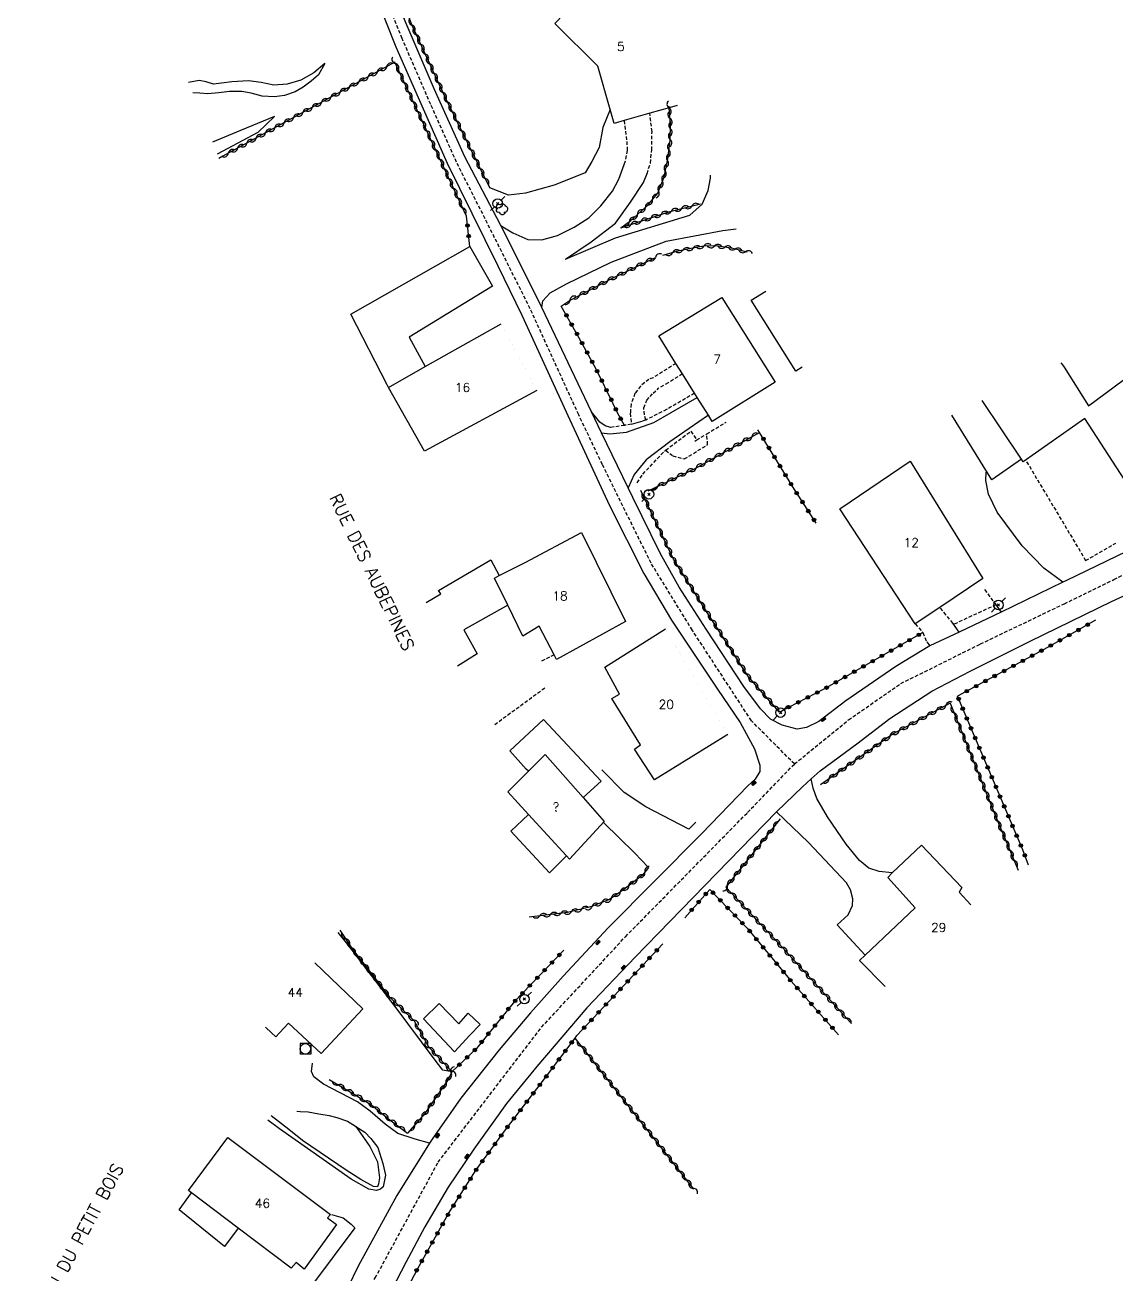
# Model space of a CAD drawing. Header units: millimetres. Extents: x 270000 to 271001, y 126000 to 127000.
# Drawn here: x 270559.1 to 270713.3, y 126361.1 to 126537.8 of the extents above; entities that cross this region are included whole.
import ezdxf
from ezdxf.enums import TextEntityAlignment as Align

# ---------------------------------------------------------------- set-up
doc = ezdxf.new("R2010")
doc.units = ezdxf.units.MM
doc.linetypes.add('DASHED', pattern=[0.75, 0.5, -0.25])
doc.layers.get('0').update_dxf_attribs({"linetype": 'CONTINUOUS'})
for name, color, linetype in [('W0001', 6, 'DASHED'), ('W0008', 7, 'CONTINUOUS'), ('W0017', 7, 'CONTINUOUS'), ('W0101', 7, 'CONTINUOUS'), ('W0104', 1, 'CONTINUOUS'), ('W0105', 7, 'CONTINUOUS'), ('W0112', 1, 'DASHED'), ('W0211', 2, 'CONTINUOUS'), ('W0214', 2, 'CONTINUOUS'), ('W0300', 7, 'CONTINUOUS'), ('W0310', 3, 'CONTINUOUS'), ('W0322', 7, 'CONTINUOUS'), ('W0323', 7, 'CONTINUOUS'), ('W0401', 7, 'CONTINUOUS'), ('W0420', 7, 'CONTINUOUS'), ('W0473', 7, 'CONTINUOUS'), ('W0989', 7, 'CONTINUOUS'), ('W0991', 7, 'CONTINUOUS')]:
    doc.layers.add(name, color=color, linetype=linetype)
doc.styles.get("Standard").update_dxf_attribs({"font": 'romans.shx', "width": 0.85})

# ---------------------------------------------------------------- blocks, each defined once
blk = doc.blocks.new('T401')
for p, q in [((-0.3, 0.3), (0, 0.3)), ((-0.3, -0.25), (-0.3, 0.3)), ((-0.3, 0.15), (0, 0.15)), ((-0.3, 0), (0, 0)), ((0, 0.3), (0, -0.25)), ((-0.3, -0.15), (0, -0.15)), ((-0.3, -0.25), (-0.3, -0.3)), ((-0.3, -0.3), (0, -0.3)), ((0, -0.3), (0, -0.25))]:
    blk.add_line(p, q)
blk = doc.blocks.new('T473')
for p, q in [((-0.166667, 0.166667), (0.166667, -0.166667)), ((-0.166667, -0.166667), (0.166667, 0.166667)), ((0.500001, 0.500001), (1.000002, 1.000002)), ((-1.000002, -1.000002), (-0.500001, -0.500001))]:
    blk.add_line(p, q)
blk.add_ellipse((0, 0), major_axis=(0.471405, 0.471405), ratio=1, start_param=5.4977871438, end_param=11.780972451)
blk = doc.blocks.new('T420')
for p, q in [((0.75, 0.75), (-0.75, 0.75)), ((-0.75, 0.75), (-0.75, -0.75)), ((0.75, 0.75), (0.75, -0.75)), ((0.75, -0.75), (-0.75, -0.75))]:
    blk.add_line(p, q)
blk.add_ellipse((0, 0), major_axis=(-0.53, 0.53), ratio=1, start_param=3.926991, end_param=10.210176)
blk = doc.blocks.new('T300')
for p, q in [((-0.8, 0.51), (-0.86, 0.34)), ((-0.86, 0.34), (-0.86, 0.17)), ((-0.86, 0.17), (-0.74, 0.06)), ((-0.69, 0.63), (-0.8, 0.51)), ((-0.8, -0.06), (-0.74, 0.06)), ((-0.74, 0.06), (-0.69, 0.11)), ((-0.57, 0.69), (-0.69, 0.63)), ((-0.46, 0.69), (-0.57, 0.69)), ((-0.29, 0.63), (-0.46, 0.69)), ((-0.29, 0.63), (-0.17, 0.74)), ((-0.23, 0.57), (-0.29, 0.63)), ((-0.17, 0.74), (-0.06, 0.8)), ((-0.06, 0.8), (0.06, 0.8)), ((0.06, 0.8), (0.23, 0.74)), ((0.23, 0.74), (0.34, 0.63)), ((0.34, 0.63), (0.4, 0.51)), ((0.46, 0.46), (0.34, 0.46)), ((0.4, 0.51), (0.4, 0.46)), ((0.57, 0.4), (0.46, 0.46)), ((0.57, 0.4), (0.69, 0.29)), ((0.69, 0.29), (0.74, 0.17)), ((0.74, 0.06), (0.69, -0.17)), ((0.74, 0.17), (0.74, 0.06)), ((-0.8, -0.17), (-0.8, -0.06)), ((-0.8, -0.23), (-0.8, -0.17)), ((-0.74, -0.34), (-0.8, -0.23)), ((-0.69, -0.4), (-0.74, -0.34)), ((-0.51, -0.46), (-0.69, -0.4)), ((-0.4, -0.46), (-0.51, -0.46)), ((-0.4, -0.46), (-0.34, -0.46)), ((-0.34, -0.46), (-0.34, -0.4)), ((-0.34, -0.51), (-0.34, -0.46)), ((-0.29, -0.63), (-0.34, -0.51)), ((-0.17, -0.74), (-0.29, -0.63)), ((-0.06, -0.8), (-0.17, -0.74)), ((0.06, -0.8), (-0.06, -0.8)), ((0.17, -0.74), (0.06, -0.8)), ((0.23, -0.69), (0.17, -0.74)), ((0.29, -0.46), (0.23, -0.46)), ((0.29, -0.63), (0.23, -0.69)), ((0.46, -0.4), (0.29, -0.46)), ((0.34, -0.51), (0.29, -0.63)), ((0.34, -0.51), (0.34, -0.46)), ((0.57, -0.34), (0.46, -0.4)), ((0.63, -0.29), (0.57, -0.34)), ((0.69, -0.17), (0.63, -0.29))]:
    blk.add_line(p, q)
blk = doc.blocks.new('t323o')
at = {"color": 0, "linetype": 'Continuous'}
for radius in [0.25, 0.15]:
    blk.add_circle((0, 0), radius, dxfattribs=at)
blk = doc.blocks.new('t322o')
at = {"color": 0, "linetype": 'Continuous'}
for radius in [0.25, 0.15]:
    blk.add_circle((0, 0), radius, dxfattribs=at)
blk = doc.blocks.new('t310o')
at = {"color": 0, "linetype": 'Continuous'}
for centre, start, end in [((-0.5, 0.38), 216.8699, 323.1304), ((0.5, -0.37), 36.8699, 143.1303)]:
    blk.add_arc(centre, 0.625, start, end, dxfattribs=at)

msp = doc.modelspace()

# ---------------------------------------------------------------- linework, layer by layer
at = {"layer": 'W0001'}
for points in [[(270667.79, 126433.35), (270661.7, 126439.46), (270653.37, 126452.23), (270647.53, 126461.72), (270640.66, 126475.65), (270637.31, 126482.68), (270630.46, 126497.67), (270625.44, 126507.71), (270620.05, 126518.37), (270616.41, 126526.54), (270612.37, 126535.84), (270608.56, 126545.32), (270605.35, 126554.05), (270602.72, 126561.91), (270600.86, 126568.2), (270598.38, 126576.14), (270597.83, 126578.01), (270595.9, 126584.51), (270595.23, 126586.17), (270593.72, 126589.87), (270592.14, 126592.49), (270590.53, 126595.18), (270588.9, 126597.96)], [(270667.79, 126433.35), (270675.43, 126439.59), (270682.81, 126444.71), (270694.05, 126450.3), (270705.91, 126455.99), (270712.91, 126459.41), (270717.33, 126461.69), (270726.62, 126465.93), (270735.9, 126468.56), (270750.13, 126471.86), (270759.24, 126474.53), (270770.9, 126478.3), (270783.54, 126482.64), (270795.39, 126487.1), (270795.61, 126487.2), (270804, 126490.73), (270810.71, 126494.55), (270817.38, 126499)], [(270587.15, 126324.62), (270589.05, 126326.69), (270595.98, 126337.38), (270608.58, 126360.75), (270617.46, 126377.09), (270632.06, 126396.15), (270643.91, 126408.94), (270661.17, 126426.5), (270667.79, 126433.35)]]:
    msp.add_lwpolyline(points, dxfattribs=at)
at = {"layer": 'W0008'}
for points in [[(270714.71, 126463.36), (270706.22, 126459.27), (270705.71, 126459.02), (270697, 126454.81), (270695.09, 126453.88), (270691.05, 126451.98), (270686.93, 126450.04), (270686.92, 126450.03), (270682.11, 126447.13), (270675.05, 126442.29), (270671.21, 126439.33), (270669.48, 126438.49), (270668.18, 126438.27), (270666.03, 126438.81), (270664.4, 126439.68), (270663, 126441.15), (270660.62, 126444.31), (270655.31, 126452.4), (270651.52, 126458.35), (270648.86, 126463.02), (270644.97, 126471.01), (270644.31, 126472.37), (270640.54, 126480.14), (270639.11, 126483.09), (270632.09, 126497.83), (270626.34, 126509.38), (270626.27, 126509.52), (270621.25, 126519.15), (270616.89, 126528.75), (270613.08, 126537.65), (270610.75, 126543.26)], [(270608.76, 126541.58), (270611.47, 126534.66), (270614.63, 126527.52), (270618.72, 126518.22), (270622.2, 126511.16), (270625.91, 126503.74), (270629.28, 126496.77), (270636.08, 126481.97), (270641.66, 126469.86), (270646.49, 126460.24), (270650.44, 126453.65), (270656.91, 126443.94), (270660.13, 126439.22), (270662.15, 126435.47), (270662.9, 126433.18), (270662.88, 126432.27), (270662.23, 126431.2), (270661.2, 126430.28), (270654.65, 126423.46), (270641.47, 126410.18), (270635.1, 126403.39), (270630.51, 126398.21), (270626.1, 126392.96), (270620.67, 126386.12), (270616.6, 126380.33), (270616.24, 126379.76), (270611.64, 126372.4), (270606.18, 126362.38), (270604.7, 126359.36)], [(270665.26, 126426.59), (270668.94, 126430.14), (270670.13, 126431.23), (270671.4, 126432.4), (270676.62, 126436.2), (270681.28, 126439.77), (270687.2, 126443.63), (270692.61, 126446.48), (270701.09, 126450.71), (270712.57, 126456.3), (270727.09, 126462.98), (270733.43, 126465.46), (270741.58, 126467.82), (270743.67, 126468.43), (270764.15, 126474.45), (270770.45, 126476.31), (270775.96, 126478.1), (270778.61, 126478.96), (270796.03, 126485.44), (270797.36, 126485.94), (270806.6, 126490.37), (270818, 126497.82), (270829.39, 126506.12), (270830.2, 126506.7)], [(270665.26, 126426.59), (270655.15, 126416.17), (270645.31, 126406.07), (270638.45, 126398.88), (270631.42, 126390.6), (270627.11, 126385.38), (270622.49, 126378.91), (270618.85, 126373.57), (270615.58, 126367.97), (270612.89, 126362.93), (270603.51, 126344.84), (270599.66, 126338.04), (270594.69, 126329.72), (270591.64, 126324.8)]]:
    msp.add_lwpolyline(points, dxfattribs=at)
at = {"layer": 'W0017'}
for points in [[(270626.34, 126509.38), (270628.01, 126508.38), (270630.13, 126507.47), (270632.09, 126507.4), (270634.32, 126508.03), (270636.68, 126509.19), (270638.75, 126510.52), (270640.46, 126512.22), (270642.07, 126514.28), (270643, 126515.99), (270643.9, 126518.57)], [(270635.46, 126504.69), (270639.09, 126507.12), (270642.5, 126509.77), (270644.65, 126512.71), (270646.45, 126515.52), (270646.97, 126516.76)], [(270635.46, 126504.69), (270642.53, 126507.71), (270653.03, 126510.91), (270654.77, 126512.44), (270655.62, 126514.36), (270655.93, 126516.14), (270655.92, 126516.54)], [(270632.09, 126497.83), (270632.23, 126498.78), (270633.27, 126499.93), (270635.57, 126501.18), (270641.9, 126504.25), (270649.67, 126507.21), (270657.69, 126508.72), (270659.54, 126508.98)], [(270640.54, 126480.14), (270641.7, 126480.01), (270644.08, 126480.24), (270647.93, 126481.59), (270654.05, 126485.15)], [(270655.63, 126482.61), (270650.18, 126478.88), (270646.84, 126476.33), (270645.14, 126474.23), (270644.31, 126472.37)], [(270705.71, 126459.02), (270703.02, 126461), (270699.94, 126464.15), (270696.41, 126468.91), (270695.21, 126471.45), (270694.83, 126473.38), (270694.85, 126474.57)], [(270695.92, 126456.26), (270695.99, 126456.16), (270697, 126454.81)], [(270691.05, 126451.98), (270690.18, 126453.24)], [(270686.48, 126450.6), (270686.92, 126450.03)], [(270681.61, 126417.95), (270679.73, 126418.16), (270678.27, 126418.61), (270676.96, 126419.72), (270675.09, 126422), (270672.45, 126425.87), (270670.96, 126428.46), (270670.44, 126429.93), (270670.13, 126431.23)], [(270677.76, 126406.32), (270673.8, 126410.63), (270675.37, 126412.03), (270675.99, 126413.35), (270676.05, 126414.29), (270675.72, 126415.55), (270675.12, 126416.55), (270669.78, 126422.26), (270665.26, 126426.59)], [(270616.24, 126379.76), (270614.22, 126380.36), (270611.76, 126381.15), (270609.97, 126382.44), (270607.84, 126384.31), (270606.08, 126385.6), (270601.28, 126388.09), (270599.9, 126389.16), (270599.55, 126389.9), (270599.69, 126391.09)], [(270597.51, 126384.27), (270597.98, 126384.25), (270599.11, 126384.18), (270600.59, 126383.93), (270602.08, 126383.7), (270603.15, 126383.4), (270604.66, 126382.88), (270605.77, 126382.19), (270605.85, 126382.14), (270607.09, 126381.34), (270607.93, 126380.41), (270608.92, 126379.15), (270609.66, 126376.91), (270610.04, 126375.26), (270609.69, 126373.61), (270609.32, 126373.25), (270608.77, 126373.09), (270607.67, 126373.25), (270605.19, 126374.68), (270595.05, 126381.82), (270593.39, 126383)], [(270602.4, 126369.67), (270604.04, 126369.2), (270605.19, 126368.32), (270605.68, 126367.79), (270599.69, 126359.8)]]:
    msp.add_lwpolyline(points, dxfattribs=at)
at = {"layer": 'W0101'}
for points in [[(270642.34, 126523.86), (270641.76, 126525.84), (270640, 126531.94), (270633.92, 126537.96), (270641.23, 126545.58), (270642.69, 126544.22)], [(270651.22, 126526.38), (270650.09, 126526.05), (270647.34, 126525.28), (270643.74, 126524.25), (270642.34, 126523.86)], [(270610.44, 126486.56), (270615.62, 126489.49), (270626.34, 126495.56)], [(270705.43, 126490.02), (270705.64, 126489.74), (270705.88, 126489.42), (270709.33, 126483.96), (270718.02, 126490.41), (270723.68, 126481.84), (270719.17, 126478.58), (270724.45, 126470.42)], [(270631.38, 126486.13), (270615.52, 126477.53), (270610.44, 126486.56)], [(270718.88, 126466.62), (270708.8, 126482.16), (270700.07, 126476.05), (270699.84, 126476.4), (270694.32, 126484.7)], [(270658.37, 126437.51), (270648.02, 126431.13), (270645.21, 126435.45), (270646.03, 126436.03), (270641.97, 126442.59), (270643.07, 126443.23), (270640.99, 126447.05), (270649.56, 126452.42)], [(270680.58, 126401.93), (270676.97, 126405.56), (270677.76, 126406.32), (270684.82, 126413.04), (270680.96, 126417.32), (270681.61, 126417.95), (270685.74, 126421.9), (270691.45, 126415.91), (270691.05, 126415.22), (270692.68, 126413.43)], [(270600.03, 126405.26), (270606.84, 126398.76), (270600.94, 126392.42)], [(270600.94, 126392.42), (270596.31, 126396.75), (270595.05, 126395.38), (270594.52, 126394.8), (270593.9, 126395.38), (270593.07, 126396.17)]]:
    msp.add_lwpolyline(points, dxfattribs=at)
for points in [[(270656.16, 126481.76), (270655.63, 126482.61), (270654.05, 126485.15), (270653.68, 126485.73), (270651.97, 126488.47), (270651.04, 126489.95), (270648.63, 126493.82), (270657.53, 126499.28), (270665.08, 126487.29)], [(270684.85, 126453.13), (270674.19, 126469.41), (270684.12, 126476.12), (270694.4, 126459.57), (270688.33, 126455.47)], [(270634.19, 126448.1), (270633.84, 126448.78), (270631.74, 126452.8), (270629.44, 126451.39), (270627.29, 126455.78), (270625.42, 126459.62), (270626.07, 126459.96), (270629.73, 126461.83), (270637.69, 126466.07), (270643.92, 126453.49)], [(270636.03, 126419.88), (270635.57, 126420.39), (270630.2, 126426.23), (270627.29, 126429.41), (270630.2, 126432.31), (270632.58, 126434.68), (270637.93, 126428.6), (270640.9, 126425.23)], [(270598.54, 126361.99), (270597.4, 126362.92), (270596.68, 126362.1), (270589.21, 126367.76), (270582.62, 126372.76), (270582.2, 126373.07), (270587.75, 126380.57), (270602.23, 126369.67), (270601.84, 126369.22), (270603.08, 126368.29)]]:
    msp.add_lwpolyline(points, close=True, dxfattribs=at)
at = {"layer": 'W0101', "const_width": 0.002}
for points in [[(270626.34, 126495.56), (270631.38, 126486.13)], [(270649.56, 126452.42), (270658.37, 126437.51)]]:
    msp.add_lwpolyline(points, dxfattribs=at)
at = {"layer": 'W0104'}
for points in [[(270610.44, 126486.56), (270610.26, 126486.9), (270605.14, 126496.88), (270621.92, 126506.45), (270625.15, 126500.85), (270613.35, 126493.63), (270615.62, 126489.49)], [(270667.96, 126488.86), (270661.68, 126498.88), (270663.76, 126500.14)], [(270668.88, 126489.43), (270667.96, 126488.86)], [(270699.84, 126476.4), (270695.65, 126473.48), (270690.02, 126482.64)], [(270615.77, 126456.16), (270617.82, 126457.39), (270617.51, 126457.85), (270624.91, 126462.2), (270626.07, 126459.96)], [(270627.29, 126455.78), (270621.1, 126452.28), (270622.95, 126448.92), (270620.21, 126447.15)], [(270630.2, 126432.31), (270629.91, 126432.63), (270627.6, 126435.2), (270632.35, 126439.64), (270640.48, 126430.9), (270637.93, 126428.6)], [(270635.57, 126420.39), (270633.17, 126417.99), (270627.74, 126423.84), (270630.2, 126426.23)], [(270621.94, 126395.05), (270619.75, 126392.68), (270615.41, 126397.32), (270617.59, 126399.51), (270620.4, 126396.65)], [(270620.4, 126396.65), (270621.72, 126398.13), (270623.37, 126396.52), (270621.94, 126395.05)], [(270620.4, 126396.65), (270620.4, 126396.65)], [(270621.94, 126395.05), (270621.94, 126395.05)], [(270589.21, 126367.76), (270587.27, 126365.18), (270580.88, 126370.35), (270582.62, 126372.76)]]:
    msp.add_lwpolyline(points, dxfattribs=at)
at = {"layer": 'W0105'}
msp.add_lwpolyline([(270644.75, 126481.36), (270646.4, 126481.83)], dxfattribs=at)
at = {"layer": 'W0112'}
for points in [[(270646.97, 126516.76), (270647.43, 126518.25), (270647.63, 126520.11), (270647.67, 126522.7), (270647.34, 126525.28)], [(270643.74, 126524.25), (270644.11, 126521.31), (270644.16, 126520.05), (270643.9, 126518.57)], [(270651.04, 126489.95), (270647.83, 126487.93), (270647.23, 126487.69), (270646.04, 126486.75), (270645.25, 126485.68), (270644.71, 126484.22), (270644.6, 126482.91), (270644.75, 126481.36)], [(270651.97, 126488.47), (270649.95, 126487.2), (270648.6, 126486.43)], [(270646.78, 126481.94), (270646.59, 126482.69), (270646.5, 126483.67), (270646.92, 126484.73), (270647.81, 126485.74), (270648.6, 126486.43)], [(270653.68, 126485.73), (270649.72, 126483.43), (270646.78, 126481.94)], [(270644.75, 126481.36), (270643.85, 126481.2), (270643.79, 126481.19), (270641.79, 126480.89)], [(270646.78, 126481.94), (270646.4, 126481.83)], [(270653.71, 126478.96), (270653.98, 126479.13), (270655.4, 126479.99), (270658.14, 126481.66)], [(270645.59, 126473.09), (270646.36, 126474.3), (270649.48, 126477.61), (270649.59, 126477.69), (270653.16, 126480.37), (270653.98, 126479.13)], [(270649.59, 126477.69), (270650.59, 126476.9), (270652.23, 126476.44), (270655.52, 126478.46), (270655.4, 126479.99)], [(270700.58, 126476.06), (270708.92, 126462.1), (270713.2, 126464.56)], [(270694.64, 126457.99), (270695.92, 126456.26)], [(270695.99, 126456.16), (270695.92, 126456.26)], [(270695.99, 126456.16), (270696.24, 126455.83), (270690.31, 126453.09), (270690.18, 126453.24), (270688.33, 126455.47)], [(270684.85, 126453.13), (270685.92, 126451.92), (270686.48, 126450.6), (270686.48, 126450.58)], [(270633.84, 126448.78), (270632, 126447.84)], [(270632.51, 126444.05), (270625.3, 126438.77)]]:
    msp.add_lwpolyline(points, dxfattribs=at)
at = {"layer": 'W0211'}
for points in [[(270601.43, 126532.3), (270599.92, 126531.02), (270598.08, 126529.96), (270596.12, 126529.39), (270594.26, 126529.24), (270592.45, 126529.64), (270590.67, 126529.87), (270588.33, 126529.72), (270586.85, 126529.52), (270585.74, 126529.42), (270584.71, 126529.75), (270583.71, 126529.93), (270582.21, 126529.63)], [(270641.76, 126525.84), (270640.7, 126523.3), (270640.22, 126520.46), (270639.16, 126518.47), (270638.21, 126516.89), (270633.83, 126515.11), (270629.78, 126514.01), (270627.4, 126513.71), (270624.77, 126514.74)], [(270594.36, 126524.83), (270589.53, 126522.87), (270585.58, 126521.2)], [(270653.87, 126425.14), (270652.87, 126424.15), (270646.78, 126427.29), (270643.75, 126429.31), (270640.6, 126432.52)], [(270640.86, 126425.02), (270645.17, 126420.77), (270647.16, 126418.7)], [(270619.37, 126389.83), (270618.14, 126390.07), (270616.88, 126391.67), (270611.41, 126399.09), (270604.68, 126407.84), (270603.32, 126409.54)], [(270605.85, 126382.14), (270607.82, 126379.32), (270608.89, 126377.13), (270609.16, 126374.87), (270609.04, 126374.01), (270608.91, 126373.62), (270608.33, 126373.63), (270606.55, 126374.63), (270604.48, 126375.97), (270598.3, 126380.17), (270596.35, 126381.71), (270593.88, 126383.64)]]:
    msp.add_lwpolyline(points, dxfattribs=at)
at = {"layer": 'W0214'}
for points in [[(270601.43, 126532.3), (270600.55, 126530.72), (270599.54, 126529.84), (270598.38, 126528.96), (270597.25, 126528.31), (270595.74, 126527.78), (270594.36, 126527.6), (270592.58, 126527.71), (270591.07, 126528.11), (270589.74, 126528.36), (270588, 126528.34), (270586.5, 126528.19), (270584.86, 126528.04), (270583.81, 126528.14), (270582.79, 126528.18)], [(270594.36, 126524.83), (270591.97, 126522.57), (270586.26, 126519.5)], [(270641.79, 126480.89), (270641.06, 126481.11), (270640.28, 126481.63), (270639.11, 126483.09)]]:
    msp.add_lwpolyline(points, dxfattribs=at)
at = {"layer": 'W0310'}
for points in [[(270624.77, 126514.74), (270618.4, 126527.67), (270613.78, 126537.7), (270611.68, 126543.26)], [(270621.48, 126510.75), (270611.35, 126532.5), (270587.05, 126519.22), (270586.5, 126518.91)], [(270643.28, 126509.11), (270644.69, 126510.15), (270647.08, 126512.29), (270648.51, 126514.02), (270649.36, 126516.29), (270649.91, 126518.83), (270650.23, 126521.42), (270650.3, 126523.73), (270650.09, 126526.05), (270650.07, 126526.29)], [(270643.28, 126509.11), (270650.18, 126511.4), (270654.53, 126512.49)], [(270661.12, 126505.67), (270659.09, 126506.2), (270657.07, 126506.52), (270655.21, 126506.55), (270653.16, 126506.17), (270651.31, 126505.82), (270649.13, 126505.17)], [(270634.83, 126498.04), (270636.1, 126498.88), (270641.97, 126501.92), (270648.18, 126504.93)], [(270647.14, 126471.94), (270653.75, 126475.12), (270662.86, 126480.18)], [(270665.68, 126440.68), (270661.31, 126445.67), (270655.15, 126455.28), (270650.72, 126462.3), (270646.07, 126472.01)], [(270689.77, 126441.92), (270681.71, 126437.59), (270671.45, 126430.39)], [(270689.77, 126441.92), (270696.25, 126425.87), (270699.4, 126418.33)], [(270665.79, 126425.59), (270658.1, 126415.93), (270666.1, 126407.4), (270675.68, 126396.83)], [(270647.16, 126418.7), (270646.3, 126417.63), (270643.7, 126415.59), (270641.64, 126414.2), (270639, 126413.14), (270635.73, 126412.37), (270630.33, 126411.72)], [(270603.58, 126409.88), (270605.31, 126407.23), (270610.51, 126400.55), (270614.07, 126397.04), (270616.06, 126393.47), (270619.37, 126389.83)], [(270653.58, 126373.26), (270649.4, 126378.63), (270636.79, 126394.62)], [(270619.37, 126389.83), (270618.89, 126388.75), (270615.6, 126383.95), (270613.15, 126381.18)], [(270602.07, 126388.78), (270605.61, 126386.7), (270608.09, 126385.14), (270610.46, 126383.23), (270613.15, 126381.18)]]:
    msp.add_lwpolyline(points, dxfattribs=at)
at = {"layer": 'W0322'}
for points in [[(270643.79, 126481.19), (270642.78, 126482.97), (270642.19, 126484.24), (270639.77, 126489.13), (270637.35, 126493.62), (270634.83, 126498.04)], [(270685.92, 126451.92), (270680.43, 126448.79), (270672.04, 126443.97), (270665.68, 126440.68)], [(270635.23, 126407.04), (270628.22, 126399.78), (270622.87, 126393.15), (270619.37, 126389.83)], [(270594.4, 126324.91), (270599.96, 126334.35), (270606.66, 126346.87), (270610.53, 126354.37), (270614.57, 126362.08), (270618.93, 126369.82), (270622.81, 126375.99), (270627.09, 126381.84), (270632.6, 126389.03), (270636.79, 126394.62), (270637.06, 126394.98)]]:
    msp.add_lwpolyline(points, dxfattribs=at)
at = {"layer": 'W0323'}
for points in [[(270621.92, 126506.45), (270621.48, 126510.75)], [(270670.84, 126467.38), (270667.55, 126472.49), (270662.86, 126480.18), (270662.62, 126480.57)], [(270710.3, 126453.65), (270703.51, 126449.81), (270690.81, 126442.91)], [(270700.84, 126419.03), (270700.03, 126421.21), (270690.81, 126442.91)], [(270652.28, 126411.61), (270655.82, 126415.63), (270661.12, 126410.13), (270667.33, 126402.65), (270674.01, 126395.1)], [(270637.06, 126394.98), (270640.85, 126399.03), (270649.19, 126407.94)]]:
    msp.add_lwpolyline(points, dxfattribs=at)

# ---------------------------------------------------------------- block references
at = {"layer": 'W0300', "rotation": 359.9999899820874}
msp.add_blockref('T300', (270626.52, 126511.72), dxfattribs=at)
at = {"layer": 'W0310'}
for p, rotation in [((270613.77, 126537.75), 110.759196877799), ((270614.39, 126536.38), 114.7084636645586), ((270615.02, 126535.02), 114.7084636645586), ((270615.64, 126533.66), 114.7084636645586), ((270610.19, 126531.86), 208.6547309279052), ((270611.42, 126532.33), 114.9811166203263), ((270616.27, 126532.29), 114.7084636645586), ((270606.24, 126529.71), 208.6547309279052), ((270607.56, 126530.43), 208.6547309279052), ((270608.87, 126531.14), 208.6547309279052), ((270612.06, 126530.97), 114.9811166203263), ((270612.69, 126529.61), 114.9811166203263), ((270616.9, 126530.93), 114.7084636645586), ((270617.53, 126529.57), 114.7084636645586), ((270603.61, 126528.27), 208.6547309279052), ((270604.92, 126528.99), 208.6547309279052), ((270613.32, 126528.25), 114.9811166203263), ((270618.15, 126528.21), 114.7084636645586), ((270600.97, 126526.83), 208.6547309279052), ((270602.29, 126527.55), 208.6547309279052), ((270613.96, 126526.9), 114.9811166203263), ((270618.8, 126526.85), 116.2449663534125), ((270650.08, 126526.07), 95.12819104384673), ((270597.02, 126524.67), 208.6547309279052), ((270598.34, 126525.39), 208.6547309279052), ((270599.66, 126526.11), 208.6547309279052), ((270614.59, 126525.54), 114.9811166203263), ((270615.22, 126524.18), 114.9811166203263), ((270619.46, 126525.51), 116.2449663534125), ((270620.13, 126524.16), 116.2449663534125), ((270650.22, 126524.57), 95.21221158234086), ((270594.39, 126523.23), 208.6547309279052), ((270595.71, 126523.95), 208.6547309279052), ((270615.86, 126522.82), 114.9811166203263), ((270620.79, 126522.82), 116.2449663534125), ((270650.28, 126523.08), 88.21550750590542), ((270590.44, 126521.07), 208.6547309279052), ((270591.76, 126521.79), 208.6547309279052), ((270593.08, 126522.51), 208.6547309279052), ((270616.49, 126521.46), 114.9811166203263), ((270621.45, 126521.47), 116.2449663534125), ((270650.23, 126521.58), 88.21550750590542), ((270587.81, 126519.64), 208.6547309279052), ((270589.13, 126520.36), 208.6547309279052), ((270617.12, 126520.1), 114.9811166203263), ((270622.12, 126520.13), 116.2449663534125), ((270650.06, 126520.09), 82.97846942730555), ((270617.76, 126518.74), 114.9811166203263), ((270618.39, 126517.38), 114.9811166203263), ((270622.78, 126518.78), 116.2449663534125), ((270623.44, 126517.44), 116.2449663534125), ((270649.54, 126517.13), 77.87753852349124), ((270649.86, 126518.6), 77.87753852349124), ((270619.02, 126516.02), 114.9811166203263), ((270624.11, 126516.09), 116.2449663534125), ((270649.14, 126515.69), 69.47162053413346), ((270619.66, 126514.66), 114.9811166203263), ((270648.61, 126514.29), 69.47162053413346), ((270620.29, 126513.3), 114.9811166203263), ((270620.92, 126511.94), 114.9811166203263), ((270646.73, 126511.98), 41.88613838804332), ((270647.74, 126513.09), 50.27942771946491), ((270645.61, 126510.98), 41.88613838804332), ((270647.55, 126510.53), 18.3950874296706), ((270648.97, 126511), 18.3950874296706), ((270650.4, 126511.46), 13.97741189476216), ((270651.85, 126511.82), 13.97741189476216), ((270653.31, 126512.18), 13.97741189476216), ((270644.48, 126510), 36.44082119568597), ((270644.7, 126509.58), 18.3950874296706), ((270646.12, 126510.05), 18.3950874296706), ((270650.57, 126505.6), 196.7523741303554), ((270652.02, 126505.96), 190.6663206670146), ((270653.5, 126506.24), 190.40055202501), ((270654.97, 126506.51), 190.40055202501), ((270656.47, 126506.53), 179.1982814624197), ((270657.96, 126506.38), 170.8009667669923), ((270659.43, 126506.11), 165.3536883558062), ((270660.88, 126505.73), 165.3536883558062), ((270645.45, 126503.61), 25.8824166762031), ((270646.8, 126504.26), 25.8824166762031), ((270648.15, 126504.92), 25.8824166762031), ((270641.41, 126501.63), 27.38788636328206), ((270642.75, 126502.3), 25.8824166762031), ((270644.1, 126502.95), 25.8824166762031), ((270638.75, 126500.25), 27.38788636328206), ((270640.08, 126500.94), 27.38788636328206), ((270636.08, 126498.87), 33.60669795291667), ((270637.41, 126499.56), 27.38788636328206), ((270660.45, 126478.85), 29.04712674243747), ((270661.76, 126479.57), 29.04712674243747), ((270657.83, 126477.39), 29.04712674243747), ((270659.14, 126478.12), 29.04712674243747), ((270653.9, 126475.2), 29.04712674243747), ((270655.21, 126475.93), 29.04712674243747), ((270656.52, 126476.66), 29.04712674243747), ((270649.85, 126473.24), 25.70525958577107), ((270651.2, 126473.89), 25.70525958577107), ((270652.55, 126474.54), 25.70525958577107), ((270648.49, 126472.59), 25.70525958577107), ((270646.72, 126470.66), 115.5824990708906), ((270647.37, 126469.31), 115.5824990708906), ((270648.02, 126467.95), 115.5824990708906), ((270648.66, 126466.6), 115.5824990708906), ((270649.31, 126465.25), 115.5824990708906), ((270649.96, 126463.89), 115.5824990708906), ((270650.61, 126462.54), 115.5824990708906), ((270651.38, 126461.26), 122.2519898272984), ((270652.18, 126459.99), 122.2519898272984), ((270652.98, 126458.72), 122.2519898272984), ((270653.78, 126457.45), 122.2519898272984), ((270654.58, 126456.18), 122.2519898272984), ((270655.38, 126454.92), 122.6525671556476), ((270656.19, 126453.65), 122.6525671556476), ((270657, 126452.39), 122.6525671556476), ((270657.81, 126451.13), 122.6525671556476), ((270658.62, 126449.86), 122.6525671556476), ((270659.43, 126448.6), 122.6525671556476), ((270660.24, 126447.34), 122.6525671556476), ((270661.05, 126446.08), 122.6525671556476), ((270661.98, 126444.9), 131.2029948987322), ((270662.97, 126443.78), 131.2029948987322), ((270663.96, 126442.65), 131.2029948987322), ((270664.94, 126441.52), 131.2029948987322), ((270689.17, 126441.6), 208.2693965809092), ((270686.53, 126440.18), 208.2693965809092), ((270687.85, 126440.89), 208.2693965809092), ((270690.33, 126440.55), 291.965566231863), ((270682.57, 126438.05), 208.2693965809092), ((270683.89, 126438.76), 208.2693965809092), ((270685.21, 126439.47), 208.2693965809092), ((270690.89, 126439.16), 291.965566231863), ((270691.45, 126437.76), 291.965566231863), ((270680.05, 126436.42), 215.0309874825441), ((270681.28, 126437.28), 215.0309874825441), ((270692.01, 126436.37), 291.965566231863), ((270677.59, 126434.7), 215.0309874825441), ((270678.82, 126435.56), 215.0309874825441), ((270692.57, 126434.98), 291.965566231863), ((270675.14, 126432.98), 215.0309874825441), ((270676.36, 126433.84), 215.0309874825441), ((270693.13, 126433.59), 291.965566231863), ((270672.68, 126431.26), 215.0309874825441), ((270673.91, 126432.12), 215.0309874825441), ((270693.7, 126432.2), 291.965566231863), ((270694.26, 126430.81), 291.965566231863), ((270694.82, 126429.42), 291.965566231863), ((270695.38, 126428.03), 291.965566231863), ((270695.94, 126426.64), 291.965566231863), ((270696.51, 126425.25), 292.6745813930314), ((270664.85, 126424.41), 231.4757367548471), ((270697.09, 126423.86), 292.6745813930314), ((270662.99, 126422.07), 231.4757367548471), ((270663.92, 126423.24), 231.4757367548471), ((270697.66, 126422.48), 292.6745813930314), ((270662.05, 126420.89), 231.4757367548471), ((270698.24, 126421.1), 292.6745813930314), ((270660.18, 126418.54), 231.4757367548471), ((270661.12, 126419.72), 231.4757367548471), ((270698.82, 126419.71), 292.6745813930314), ((270645.56, 126417.06), 218.1884047798809), ((270646.65, 126418.08), 231.0136491761923), ((270659.25, 126417.37), 231.4757367548471), ((270643.18, 126415.24), 214.0164809687164), ((270644.39, 126416.13), 218.1884047798809), ((270658.31, 126416.2), 231.4757367548471), ((270658.89, 126415.09), 313.1597630181153), ((270640.58, 126413.78), 201.8760667891808), ((270641.94, 126414.4), 214.0164809687164), ((270659.92, 126413.99), 313.1597630181153), ((270631.82, 126411.9), 186.8963310218003), ((270633.31, 126412.08), 186.8963310218003), ((270634.8, 126412.26), 186.8963310218003), ((270636.28, 126412.5), 193.2454073825387), ((270637.74, 126412.84), 193.2454073825387), ((270639.19, 126413.22), 201.8760667891808), ((270660.94, 126412.9), 313.1597630181153), ((270661.97, 126411.8), 313.1597630181153), ((270662.99, 126410.71), 313.1597630181153), ((270664.02, 126409.61), 313.1597630181153), ((270604.4, 126408.63), 303.0526836082812), ((270665.05, 126408.52), 313.1597630181153), ((270605.22, 126407.37), 303.0526836082812), ((270606.13, 126406.18), 307.9058209891697), ((270666.07, 126407.43), 313.1597630181153), ((270667.08, 126406.32), 312.1880871179513), ((270607.05, 126404.99), 307.9058209891697), ((270668.09, 126405.2), 312.1880871179513), ((270669.09, 126404.09), 312.1880871179513), ((270607.97, 126403.81), 307.9058209891697), ((270608.89, 126402.63), 307.9058209891697), ((270670.1, 126402.98), 312.1880871179513), ((270609.81, 126401.44), 307.9058209891697), ((270671.11, 126401.87), 312.1880871179513), ((270672.12, 126400.76), 312.1880871179513), ((270610.77, 126400.29), 315.4704247650306), ((270611.84, 126399.24), 315.4704247650306), ((270673.12, 126399.65), 312.1880871179513), ((270612.91, 126398.19), 315.4704247650306), ((270613.98, 126397.14), 315.4704247650306), ((270674.13, 126398.54), 312.1880871179513), ((270675.14, 126397.42), 312.1880871179513), ((270614.74, 126395.85), 299.0600483956035), ((270615.47, 126394.54), 299.0600483956035), ((270616.25, 126393.26), 312.3230359906751), ((270617.26, 126392.15), 312.3230359906751), ((270637.72, 126393.45), 128.2638954417188), ((270638.65, 126392.27), 128.2638954417188), ((270618.27, 126391.05), 312.3230359906751), ((270639.58, 126391.09), 128.2638954417188), ((270618.59, 126388.32), 235.6547152984494), ((270619.28, 126389.94), 312.3230359906751), ((270619.29, 126389.65), 245.7039720300961), ((270640.51, 126389.91), 128.2638954417188), ((270641.43, 126388.74), 128.2638954417188), ((270603.36, 126388.02), 329.4835399693382), ((270604.65, 126387.26), 329.4835399693382), ((270617.75, 126387.09), 235.6547152984494), ((270642.36, 126387.56), 128.2638954417188), ((270605.94, 126386.49), 327.9034804977661), ((270607.21, 126385.69), 327.9034804977661), ((270608.45, 126384.85), 321.2342574991641), ((270616.05, 126384.61), 235.6547152984494), ((270616.9, 126385.85), 235.6547152984494), ((270643.29, 126386.38), 128.2638954417188), ((270644.22, 126385.2), 128.2638954417188), ((270609.62, 126383.91), 321.2342574991641), ((270615.14, 126383.43), 228.3677482667428), ((270645.15, 126384.02), 128.2638954417188), ((270610.8, 126382.98), 322.6041564627837), ((270611.99, 126382.07), 322.6041564627837), ((270614.14, 126382.3), 228.3677482667428), ((270646.08, 126382.85), 128.2638954417188), ((270647.01, 126381.67), 128.2638954417188), ((270647.94, 126380.49), 128.2638954417188), ((270648.87, 126379.31), 128.2638954417188), ((270649.79, 126378.13), 127.9029686439686), ((270650.71, 126376.95), 127.9029686439686), ((270651.63, 126375.77), 127.9029686439686), ((270652.56, 126374.58), 127.9029686439686), ((270653.48, 126373.4), 127.9029686439686)]:
    msp.add_blockref('t310o', p, dxfattribs=dict(at, rotation=rotation))
at = {"layer": 'W0322'}
for p, rotation in [((270635.58, 126496.73), 119.6889215741425), ((270636.32, 126495.43), 119.6889215741425), ((270637.06, 126494.13), 119.6889215741425), ((270637.79, 126492.81), 118.294665006207), ((270638.5, 126491.49), 118.294665006207), ((270639.21, 126490.17), 118.294665006207), ((270639.91, 126488.85), 116.334986593788), ((270640.57, 126487.5), 116.334986593788), ((270641.24, 126486.16), 116.334986593788), ((270641.91, 126484.81), 116.334986593788), ((270642.55, 126483.46), 115.014429462933), ((270643.25, 126482.13), 119.4187097189305), ((270684.04, 126450.85), 209.7336347017748), ((270685.35, 126451.6), 209.7336347017748), ((270681.44, 126449.37), 209.7336347017748), ((270682.74, 126450.11), 209.7336347017748), ((270677.53, 126447.13), 209.8749000865324), ((270678.84, 126447.87), 209.8749000865324), ((270680.14, 126448.62), 209.8749000865324), ((270674.93, 126445.63), 209.8749000865324), ((270676.23, 126446.38), 209.8749000865324), ((270672.33, 126444.14), 209.8749000865324), ((270673.63, 126444.89), 209.8749000865324), ((270668.34, 126442.06), 207.3376281723998), ((270669.67, 126442.75), 207.3376281723998), ((270671.01, 126443.44), 207.3376281723998), ((270667.01, 126441.37), 207.3376281723998), ((270633.54, 126405.29), 226.0157904156933), ((270634.58, 126406.37), 226.0157904156933), ((270631.46, 126403.13), 226.0157904156933), ((270632.5, 126404.21), 226.0157904156933), ((270630.41, 126402.05), 226.0157904156933), ((270628.33, 126399.89), 226.0157904156933), ((270629.37, 126400.97), 226.0157904156933), ((270627.38, 126398.74), 231.1018282292651), ((270625.5, 126396.4), 231.1018282292651), ((270626.44, 126397.57), 231.1018282292651), ((270623.61, 126394.07), 231.1018282292651), ((270624.55, 126395.23), 231.1018282292651), ((270622.64, 126392.93), 223.4786355512417), ((270635.43, 126392.81), 53.13666037407476), ((270636.33, 126394.01), 53.13666037407476), ((270620.46, 126390.86), 223.4786355512417), ((270621.55, 126391.9), 223.4786355512417), ((270634.53, 126391.61), 53.13666037407476), ((270632.73, 126389.21), 53.13666037407476), ((270633.63, 126390.41), 53.13666037407476), ((270631.82, 126388.01), 52.5668459633139), ((270629.99, 126385.63), 52.5668459633139), ((270630.91, 126386.82), 52.5668459633139), ((270629.08, 126384.44), 52.5668459633139), ((270627.26, 126382.06), 52.5668459633139), ((270628.17, 126383.25), 52.5668459633139), ((270626.37, 126380.85), 53.77631547465813), ((270624.59, 126378.43), 53.77631547465813), ((270625.48, 126379.64), 53.77631547465813), ((270623.71, 126377.22), 53.77631547465813), ((270622.02, 126374.74), 57.89713824401414), ((270622.82, 126376.01), 53.77631547465813), ((270621.23, 126373.47), 57.89713824401414), ((270620.43, 126372.2), 57.89713824401414), ((270618.84, 126369.65), 60.598327653566), ((270619.63, 126370.93), 57.89713824401414), ((270618.11, 126368.35), 60.598327653566), ((270617.37, 126367.04), 60.598327653566), ((270615.9, 126364.43), 60.598327653566), ((270616.63, 126365.73), 60.598327653566), ((270615.16, 126363.12), 60.598327653566), ((270614.43, 126361.81), 62.30766501967339)]:
    msp.add_blockref('t322o', p, dxfattribs=dict(at, rotation=rotation))
at = {"layer": 'W0323'}
for p, rotation in [((270621.61, 126509.43), 95.80426750459405), ((270621.76, 126507.94), 95.80426750459405), ((270663.41, 126479.28), 121.4030508127303), ((270664.19, 126478), 121.4030508127303), ((270664.97, 126476.72), 121.4030508127303), ((270665.75, 126475.44), 121.4030508127303), ((270666.53, 126474.16), 121.4030508127303), ((270667.31, 126472.88), 121.4030508127303), ((270668.11, 126471.62), 122.7238820336299), ((270668.93, 126470.35), 122.7238820336299), ((270669.74, 126469.09), 122.7238820336299), ((270670.55, 126467.83), 122.7238820336299), ((270709.21, 126453.03), 209.4717211279421), ((270705.29, 126450.82), 209.4717211279421), ((270706.6, 126451.55), 209.4717211279421), ((270707.91, 126452.29), 209.4717211279421), ((270702.67, 126449.35), 208.4930497976119), ((270703.99, 126450.08), 209.4717211279421), ((270698.72, 126447.21), 208.4930497976119), ((270700.04, 126447.92), 208.4930497976119), ((270701.36, 126448.64), 208.4930497976119), ((270696.08, 126445.78), 208.4930497976119), ((270697.4, 126446.49), 208.4930497976119), ((270692.13, 126443.63), 208.4930497976119), ((270693.45, 126444.35), 208.4930497976119), ((270694.76, 126445.06), 208.4930497976119), ((270690.97, 126442.54), 113.0167139424254), ((270691.56, 126441.16), 113.0167139424254), ((270692.14, 126439.78), 113.0167139424254), ((270692.73, 126438.39), 113.0167139424254), ((270693.32, 126437.01), 113.0167139424254), ((270693.9, 126435.63), 113.0167139424254), ((270694.49, 126434.25), 113.0167139424254), ((270695.07, 126432.87), 113.0167139424254), ((270695.66, 126431.49), 113.0167139424254), ((270696.25, 126430.11), 113.0167139424254), ((270696.83, 126428.73), 113.0167139424254), ((270697.42, 126427.35), 113.0167139424254), ((270698.01, 126425.97), 113.0167139424254), ((270698.59, 126424.59), 113.0167139424254), ((270699.18, 126423.21), 113.0167139424254), ((270699.77, 126421.83), 113.0167139424254), ((270700.32, 126420.43), 110.4517459945518), ((270654.26, 126413.86), 48.53434493607664), ((270655.26, 126414.99), 48.53434493607664), ((270656.27, 126415.16), 313.9549016826633), ((270657.31, 126414.09), 313.9549016826633), ((270653.27, 126412.74), 48.53434493607664), ((270658.35, 126413.01), 313.9549016826633), ((270659.39, 126411.93), 313.9549016826633), ((270660.43, 126410.85), 313.9549016826633), ((270661.45, 126409.74), 309.6832331477901), ((270662.4, 126408.59), 309.6832331477901), ((270648.34, 126407.03), 46.90605544751728), ((270663.36, 126407.43), 309.6832331477901), ((270646.29, 126404.84), 46.90605544751728), ((270647.31, 126405.93), 46.90605544751728), ((270664.32, 126406.28), 309.6832331477901), ((270665.28, 126405.12), 309.6832331477901), ((270645.26, 126403.74), 46.90605544751728), ((270666.24, 126403.97), 309.6832331477901), ((270643.21, 126401.55), 46.90605544751728), ((270644.24, 126402.65), 46.90605544751728), ((270667.19, 126402.81), 309.6832331477901), ((270668.18, 126401.69), 311.4925849608189), ((270641.16, 126399.36), 46.90605544751728), ((270642.19, 126400.46), 46.90605544751728), ((270669.18, 126400.56), 311.4925849608189), ((270670.17, 126399.44), 311.4925849608189), ((270640.14, 126398.27), 46.83441705063098), ((270671.16, 126398.32), 311.4925849608189), ((270638.09, 126396.08), 46.83441705063098), ((270639.11, 126397.17), 46.83441705063098), ((270672.16, 126397.19), 311.4925849608189), ((270673.15, 126396.07), 311.4925849608189)]:
    msp.add_blockref('t323o', p, dxfattribs=dict(at, rotation=rotation))
at = {"layer": 'W0401'}
for p, rotation in [((270671.81, 126439.76), 127.6168563592497), ((270661.97, 126430.74), 131.7504048826714), ((270639.92, 126408.21), 136.8156321900178), ((270643.51, 126404.71), 136.3361802310396), ((270617.24, 126380.9), 144.8501066541089), ((270621.4, 126377.95), 145.6881708652694)]:
    msp.add_blockref('T401', p, dxfattribs=dict(at, rotation=rotation))
at = {"layer": 'W0420', "rotation": 359.9999899820874}
msp.add_blockref('T420', (270598.71, 126393.1), dxfattribs=at)
at = {"layer": 'W0473', "rotation": 359.9999899820874}
for p in [(270625.87, 126512.53), (270647.24, 126471.45), (270696.6, 126455.81), (270665.82, 126440.6), (270629.64, 126400.12)]:
    msp.add_blockref('T473', p, dxfattribs=at)

# ---------------------------------------------------------------- texts
at = {"layer": 'W0989'}
for s, rotation, p in [('RUE DES AUBEPINES', 295.9362, (270602.01, 126470.99)), ('CHEMIN DU PETIT BOIS', 61.5978, (270560.32, 126352.65))]:
    msp.add_text(s, height=1.75, rotation=rotation, dxfattribs=at).set_placement(p)
at = {"layer": 'W0991'}
for s, p in [('5', (270643.27, 126534.72)), ('7', (270656.86, 126490.52)), ('16', (270620.91, 126486.55)), ('12', (270684.29, 126464.62)), ('18', (270634.67, 126457.09)), ('20', (270649.68, 126441.77)), ('?', (270634.1, 126427.28)), ('29', (270688.16, 126410.24)), ('44', (270597.27, 126401.07)), ('46', (270592.64, 126371.28))]:
    msp.add_text(s, height=1.25, dxfattribs=at).set_placement(p, align=Align.MIDDLE_CENTER)

doc.saveas('drawing.dxf')
